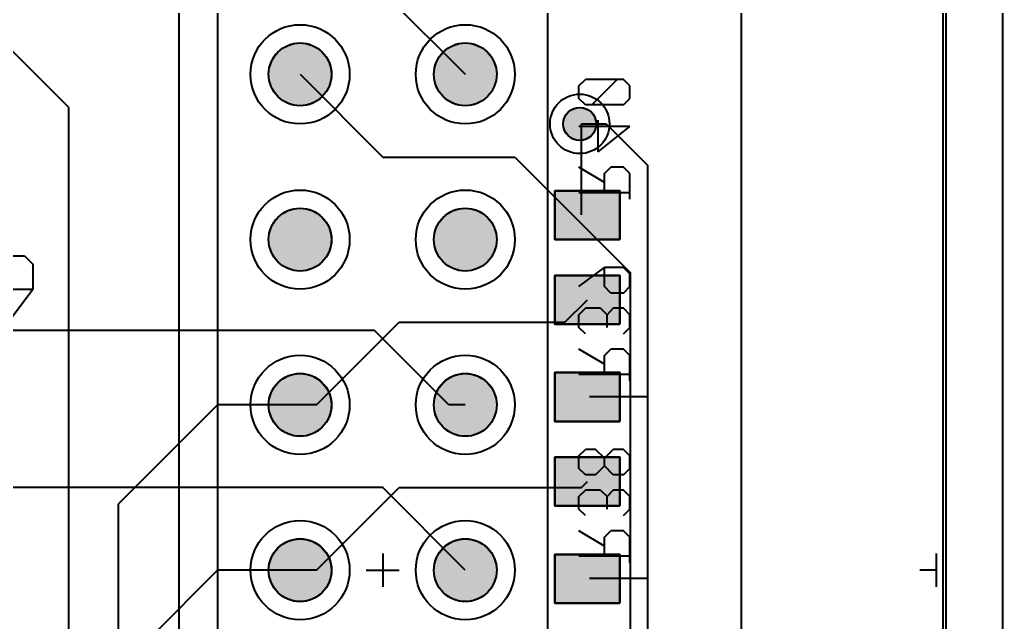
# Model space of a CAD drawing. Header units: millimetres. Extents: x 3 to 131, y 2 to 65.
# Drawn here: x 116.25 to 131.36, y 32.35 to 41.61 of the extents above; entities that cross this region are included whole.
import ezdxf

# ---------------------------------------------------------------- set-up
doc = ezdxf.new("R2010")
doc.units = ezdxf.units.MM
for name, color, linetype in [('bottom_copper', 7, 'Continuous'), ('bottom_silk', 7, 'Continuous'), ('drill_plated', 7, 'Continuous'), ('outline', 7, 'Continuous'), ('top_copper', 7, 'Continuous'), ('top_silk', 7, 'Continuous')]:
    doc.layers.add(name, color=color, linetype=linetype)

msp = doc.modelspace()

# ---------------------------------------------------------------- hatches: boundary and pattern name
at = {"layer": 'bottom_copper', "lineweight": 40}
for points in [[(121.035, 40.672), (121.008, 40.582), (120.963, 40.498), (120.903, 40.425), (120.83, 40.365), (120.746, 40.321), (120.656, 40.293), (120.562, 40.284), (120.468, 40.293), (120.377, 40.321), (120.294, 40.365), (120.221, 40.425), (120.161, 40.498), (120.116, 40.582), (120.088, 40.672), (120.079, 40.767), (120.088, 40.861), (120.116, 40.951), (120.161, 41.035), (120.221, 41.108), (120.294, 41.168), (120.377, 41.212), (120.468, 41.24), (120.562, 41.249), (120.656, 41.24), (120.746, 41.212), (120.83, 41.168), (120.903, 41.108), (120.963, 41.035), (121.008, 40.951), (121.035, 40.861), (121.044, 40.767), (121.035, 40.672)], [(123.575, 40.672), (123.548, 40.582), (123.503, 40.498), (123.443, 40.425), (123.37, 40.365), (123.286, 40.321), (123.196, 40.293), (123.102, 40.284), (123.008, 40.293), (122.917, 40.321), (122.834, 40.365), (122.761, 40.425), (122.701, 40.498), (122.656, 40.582), (122.628, 40.672), (122.619, 40.767), (122.628, 40.861), (122.656, 40.951), (122.701, 41.035), (122.761, 41.108), (122.834, 41.168), (122.917, 41.212), (123.008, 41.24), (123.102, 41.249), (123.196, 41.24), (123.286, 41.212), (123.37, 41.168), (123.443, 41.108), (123.503, 41.035), (123.548, 40.951), (123.575, 40.861), (123.584, 40.767), (123.575, 40.672)], [(125.11, 39.955), (125.095, 39.907), (125.072, 39.863), (125.04, 39.825), (125.002, 39.793), (124.958, 39.77), (124.91, 39.755), (124.861, 39.751), (124.811, 39.755), (124.763, 39.77), (124.719, 39.793), (124.681, 39.825), (124.649, 39.863), (124.626, 39.907), (124.611, 39.955), (124.606, 40.005), (124.611, 40.054), (124.626, 40.102), (124.649, 40.146), (124.681, 40.184), (124.719, 40.216), (124.763, 40.239), (124.811, 40.254), (124.861, 40.259), (124.91, 40.254), (124.958, 40.239), (125.002, 40.216), (125.04, 40.184), (125.072, 40.146), (125.095, 40.102), (125.11, 40.054), (125.115, 40.005), (125.11, 39.955)], [(125.478, 38.228), (124.478, 38.228), (124.478, 38.977), (125.478, 38.977), (125.478, 38.228)], [(121.035, 38.132), (121.008, 38.042), (120.963, 37.958), (120.903, 37.885), (120.83, 37.825), (120.746, 37.781), (120.656, 37.753), (120.562, 37.744), (120.468, 37.753), (120.377, 37.781), (120.294, 37.825), (120.221, 37.885), (120.161, 37.958), (120.116, 38.042), (120.088, 38.132), (120.079, 38.227), (120.088, 38.321), (120.116, 38.411), (120.161, 38.495), (120.221, 38.568), (120.294, 38.628), (120.377, 38.672), (120.468, 38.7), (120.562, 38.709), (120.656, 38.7), (120.746, 38.672), (120.83, 38.628), (120.903, 38.568), (120.963, 38.495), (121.008, 38.411), (121.035, 38.321), (121.044, 38.227), (121.035, 38.132)], [(123.575, 38.132), (123.548, 38.042), (123.503, 37.958), (123.443, 37.885), (123.37, 37.825), (123.286, 37.781), (123.196, 37.753), (123.102, 37.744), (123.008, 37.753), (122.917, 37.781), (122.834, 37.825), (122.761, 37.885), (122.701, 37.958), (122.656, 38.042), (122.628, 38.132), (122.619, 38.227), (122.628, 38.321), (122.656, 38.411), (122.701, 38.495), (122.761, 38.568), (122.834, 38.628), (122.917, 38.672), (123.008, 38.7), (123.102, 38.709), (123.196, 38.7), (123.286, 38.672), (123.37, 38.628), (123.443, 38.568), (123.503, 38.495), (123.548, 38.411), (123.575, 38.321), (123.584, 38.227), (123.575, 38.132)], [(125.478, 36.928), (124.478, 36.928), (124.478, 37.678), (125.478, 37.678), (125.478, 36.928)], [(121.035, 35.592), (121.008, 35.502), (120.963, 35.418), (120.903, 35.345), (120.83, 35.285), (120.746, 35.241), (120.656, 35.213), (120.562, 35.204), (120.468, 35.213), (120.377, 35.241), (120.294, 35.285), (120.221, 35.345), (120.161, 35.418), (120.116, 35.502), (120.088, 35.592), (120.079, 35.687), (120.088, 35.781), (120.116, 35.871), (120.161, 35.955), (120.221, 36.028), (120.294, 36.088), (120.377, 36.132), (120.468, 36.16), (120.562, 36.169), (120.656, 36.16), (120.746, 36.132), (120.83, 36.088), (120.903, 36.028), (120.963, 35.955), (121.008, 35.871), (121.035, 35.781), (121.044, 35.687), (121.035, 35.592)], [(123.575, 35.592), (123.548, 35.502), (123.503, 35.418), (123.443, 35.345), (123.37, 35.285), (123.286, 35.241), (123.196, 35.213), (123.102, 35.204), (123.008, 35.213), (122.917, 35.241), (122.834, 35.285), (122.761, 35.345), (122.701, 35.418), (122.656, 35.502), (122.628, 35.592), (122.619, 35.687), (122.628, 35.781), (122.656, 35.871), (122.701, 35.955), (122.761, 36.028), (122.834, 36.088), (122.917, 36.132), (123.008, 36.16), (123.102, 36.169), (123.196, 36.16), (123.286, 36.132), (123.37, 36.088), (123.443, 36.028), (123.503, 35.955), (123.548, 35.871), (123.575, 35.781), (123.584, 35.687), (123.575, 35.592)], [(125.478, 35.434), (124.478, 35.434), (124.478, 36.184), (125.478, 36.184), (125.478, 35.434)], [(125.478, 34.134), (124.478, 34.134), (124.478, 34.883), (125.478, 34.883), (125.478, 34.134)], [(121.035, 33.052), (121.008, 32.962), (120.963, 32.878), (120.903, 32.805), (120.83, 32.745), (120.746, 32.701), (120.656, 32.673), (120.562, 32.664), (120.468, 32.673), (120.377, 32.701), (120.294, 32.745), (120.221, 32.805), (120.161, 32.878), (120.116, 32.962), (120.088, 33.052), (120.079, 33.147), (120.088, 33.241), (120.116, 33.331), (120.161, 33.415), (120.221, 33.488), (120.294, 33.548), (120.377, 33.592), (120.468, 33.62), (120.562, 33.629), (120.656, 33.62), (120.746, 33.592), (120.83, 33.548), (120.903, 33.488), (120.963, 33.415), (121.008, 33.331), (121.035, 33.241), (121.044, 33.147), (121.035, 33.052)], [(123.575, 33.052), (123.548, 32.962), (123.503, 32.878), (123.443, 32.805), (123.37, 32.745), (123.286, 32.701), (123.196, 32.673), (123.102, 32.664), (123.008, 32.673), (122.917, 32.701), (122.834, 32.745), (122.761, 32.805), (122.701, 32.878), (122.656, 32.962), (122.628, 33.052), (122.619, 33.147), (122.628, 33.241), (122.656, 33.331), (122.701, 33.415), (122.761, 33.488), (122.834, 33.548), (122.917, 33.592), (123.008, 33.62), (123.102, 33.629), (123.196, 33.62), (123.286, 33.592), (123.37, 33.548), (123.443, 33.488), (123.503, 33.415), (123.548, 33.331), (123.575, 33.241), (123.584, 33.147), (123.575, 33.052)], [(125.478, 32.64), (124.478, 32.64), (124.478, 33.389), (125.478, 33.389), (125.478, 32.64)]]:
    msp.add_hatch(color=7, dxfattribs=at).paths.add_polyline_path(points, flags=0)
at = {"layer": 'drill_plated', "lineweight": 40}
for points in [[(121.035, 40.672), (121.008, 40.582), (120.963, 40.498), (120.903, 40.425), (120.83, 40.365), (120.746, 40.321), (120.656, 40.293), (120.562, 40.284), (120.468, 40.293), (120.377, 40.321), (120.294, 40.365), (120.221, 40.425), (120.161, 40.498), (120.116, 40.582), (120.088, 40.672), (120.079, 40.767), (120.088, 40.861), (120.116, 40.951), (120.161, 41.035), (120.221, 41.108), (120.294, 41.168), (120.377, 41.212), (120.468, 41.24), (120.562, 41.249), (120.656, 41.24), (120.746, 41.212), (120.83, 41.168), (120.903, 41.108), (120.963, 41.035), (121.008, 40.951), (121.035, 40.861), (121.044, 40.767), (121.035, 40.672)], [(123.575, 40.672), (123.548, 40.582), (123.503, 40.498), (123.443, 40.425), (123.37, 40.365), (123.286, 40.321), (123.196, 40.293), (123.102, 40.284), (123.008, 40.293), (122.917, 40.321), (122.834, 40.365), (122.761, 40.425), (122.701, 40.498), (122.656, 40.582), (122.628, 40.672), (122.619, 40.767), (122.628, 40.861), (122.656, 40.951), (122.701, 41.035), (122.761, 41.108), (122.834, 41.168), (122.917, 41.212), (123.008, 41.24), (123.102, 41.249), (123.196, 41.24), (123.286, 41.212), (123.37, 41.168), (123.443, 41.108), (123.503, 41.035), (123.548, 40.951), (123.575, 40.861), (123.584, 40.767), (123.575, 40.672)], [(125.11, 39.955), (125.095, 39.907), (125.072, 39.863), (125.04, 39.825), (125.002, 39.793), (124.958, 39.77), (124.91, 39.755), (124.861, 39.751), (124.811, 39.755), (124.763, 39.77), (124.719, 39.793), (124.681, 39.825), (124.649, 39.863), (124.626, 39.907), (124.611, 39.955), (124.606, 40.005), (124.611, 40.054), (124.626, 40.102), (124.649, 40.146), (124.681, 40.184), (124.719, 40.216), (124.763, 40.239), (124.811, 40.254), (124.861, 40.259), (124.91, 40.254), (124.958, 40.239), (125.002, 40.216), (125.04, 40.184), (125.072, 40.146), (125.095, 40.102), (125.11, 40.054), (125.115, 40.005), (125.11, 39.955)], [(121.035, 38.132), (121.008, 38.042), (120.963, 37.958), (120.903, 37.885), (120.83, 37.825), (120.746, 37.781), (120.656, 37.753), (120.562, 37.744), (120.468, 37.753), (120.377, 37.781), (120.294, 37.825), (120.221, 37.885), (120.161, 37.958), (120.116, 38.042), (120.088, 38.132), (120.079, 38.227), (120.088, 38.321), (120.116, 38.411), (120.161, 38.495), (120.221, 38.568), (120.294, 38.628), (120.377, 38.672), (120.468, 38.7), (120.562, 38.709), (120.656, 38.7), (120.746, 38.672), (120.83, 38.628), (120.903, 38.568), (120.963, 38.495), (121.008, 38.411), (121.035, 38.321), (121.044, 38.227), (121.035, 38.132)], [(123.575, 38.132), (123.548, 38.042), (123.503, 37.958), (123.443, 37.885), (123.37, 37.825), (123.286, 37.781), (123.196, 37.753), (123.102, 37.744), (123.008, 37.753), (122.917, 37.781), (122.834, 37.825), (122.761, 37.885), (122.701, 37.958), (122.656, 38.042), (122.628, 38.132), (122.619, 38.227), (122.628, 38.321), (122.656, 38.411), (122.701, 38.495), (122.761, 38.568), (122.834, 38.628), (122.917, 38.672), (123.008, 38.7), (123.102, 38.709), (123.196, 38.7), (123.286, 38.672), (123.37, 38.628), (123.443, 38.568), (123.503, 38.495), (123.548, 38.411), (123.575, 38.321), (123.584, 38.227), (123.575, 38.132)], [(121.035, 35.592), (121.008, 35.502), (120.963, 35.418), (120.903, 35.345), (120.83, 35.285), (120.746, 35.241), (120.656, 35.213), (120.562, 35.204), (120.468, 35.213), (120.377, 35.241), (120.294, 35.285), (120.221, 35.345), (120.161, 35.418), (120.116, 35.502), (120.088, 35.592), (120.079, 35.687), (120.088, 35.781), (120.116, 35.871), (120.161, 35.955), (120.221, 36.028), (120.294, 36.088), (120.377, 36.132), (120.468, 36.16), (120.562, 36.169), (120.656, 36.16), (120.746, 36.132), (120.83, 36.088), (120.903, 36.028), (120.963, 35.955), (121.008, 35.871), (121.035, 35.781), (121.044, 35.687), (121.035, 35.592)], [(123.575, 35.592), (123.548, 35.502), (123.503, 35.418), (123.443, 35.345), (123.37, 35.285), (123.286, 35.241), (123.196, 35.213), (123.102, 35.204), (123.008, 35.213), (122.917, 35.241), (122.834, 35.285), (122.761, 35.345), (122.701, 35.418), (122.656, 35.502), (122.628, 35.592), (122.619, 35.687), (122.628, 35.781), (122.656, 35.871), (122.701, 35.955), (122.761, 36.028), (122.834, 36.088), (122.917, 36.132), (123.008, 36.16), (123.102, 36.169), (123.196, 36.16), (123.286, 36.132), (123.37, 36.088), (123.443, 36.028), (123.503, 35.955), (123.548, 35.871), (123.575, 35.781), (123.584, 35.687), (123.575, 35.592)], [(121.035, 33.052), (121.008, 32.962), (120.963, 32.878), (120.903, 32.805), (120.83, 32.745), (120.746, 32.701), (120.656, 32.673), (120.562, 32.664), (120.468, 32.673), (120.377, 32.701), (120.294, 32.745), (120.221, 32.805), (120.161, 32.878), (120.116, 32.962), (120.088, 33.052), (120.079, 33.147), (120.088, 33.241), (120.116, 33.331), (120.161, 33.415), (120.221, 33.488), (120.294, 33.548), (120.377, 33.592), (120.468, 33.62), (120.562, 33.629), (120.656, 33.62), (120.746, 33.592), (120.83, 33.548), (120.903, 33.488), (120.963, 33.415), (121.008, 33.331), (121.035, 33.241), (121.044, 33.147), (121.035, 33.052)], [(123.575, 33.052), (123.548, 32.962), (123.503, 32.878), (123.443, 32.805), (123.37, 32.745), (123.286, 32.701), (123.196, 32.673), (123.102, 32.664), (123.008, 32.673), (122.917, 32.701), (122.834, 32.745), (122.761, 32.805), (122.701, 32.878), (122.656, 32.962), (122.628, 33.052), (122.619, 33.147), (122.628, 33.241), (122.656, 33.331), (122.701, 33.415), (122.761, 33.488), (122.834, 33.548), (122.917, 33.592), (123.008, 33.62), (123.102, 33.629), (123.196, 33.62), (123.286, 33.592), (123.37, 33.548), (123.443, 33.488), (123.503, 33.415), (123.548, 33.331), (123.575, 33.241), (123.584, 33.147), (123.575, 33.052)]]:
    msp.add_hatch(color=7, dxfattribs=at).paths.add_polyline_path(points, flags=0)
at = {"layer": 'top_copper', "lineweight": 40}
for points in [[(121.035, 40.672), (121.008, 40.582), (120.963, 40.498), (120.903, 40.425), (120.83, 40.365), (120.746, 40.321), (120.656, 40.293), (120.562, 40.284), (120.468, 40.293), (120.377, 40.321), (120.294, 40.365), (120.221, 40.425), (120.161, 40.498), (120.116, 40.582), (120.088, 40.672), (120.079, 40.767), (120.088, 40.861), (120.116, 40.951), (120.161, 41.035), (120.221, 41.108), (120.294, 41.168), (120.377, 41.212), (120.468, 41.24), (120.562, 41.249), (120.656, 41.24), (120.746, 41.212), (120.83, 41.168), (120.903, 41.108), (120.963, 41.035), (121.008, 40.951), (121.035, 40.861), (121.044, 40.767), (121.035, 40.672)], [(123.575, 40.672), (123.548, 40.582), (123.503, 40.498), (123.443, 40.425), (123.37, 40.365), (123.286, 40.321), (123.196, 40.293), (123.102, 40.284), (123.008, 40.293), (122.917, 40.321), (122.834, 40.365), (122.761, 40.425), (122.701, 40.498), (122.656, 40.582), (122.628, 40.672), (122.619, 40.767), (122.628, 40.861), (122.656, 40.951), (122.701, 41.035), (122.761, 41.108), (122.834, 41.168), (122.917, 41.212), (123.008, 41.24), (123.102, 41.249), (123.196, 41.24), (123.286, 41.212), (123.37, 41.168), (123.443, 41.108), (123.503, 41.035), (123.548, 40.951), (123.575, 40.861), (123.584, 40.767), (123.575, 40.672)], [(125.11, 39.955), (125.095, 39.907), (125.072, 39.863), (125.04, 39.825), (125.002, 39.793), (124.958, 39.77), (124.91, 39.755), (124.861, 39.751), (124.811, 39.755), (124.763, 39.77), (124.719, 39.793), (124.681, 39.825), (124.649, 39.863), (124.626, 39.907), (124.611, 39.955), (124.606, 40.005), (124.611, 40.054), (124.626, 40.102), (124.649, 40.146), (124.681, 40.184), (124.719, 40.216), (124.763, 40.239), (124.811, 40.254), (124.861, 40.259), (124.91, 40.254), (124.958, 40.239), (125.002, 40.216), (125.04, 40.184), (125.072, 40.146), (125.095, 40.102), (125.11, 40.054), (125.115, 40.005), (125.11, 39.955)], [(121.035, 38.132), (121.008, 38.042), (120.963, 37.958), (120.903, 37.885), (120.83, 37.825), (120.746, 37.781), (120.656, 37.753), (120.562, 37.744), (120.468, 37.753), (120.377, 37.781), (120.294, 37.825), (120.221, 37.885), (120.161, 37.958), (120.116, 38.042), (120.088, 38.132), (120.079, 38.227), (120.088, 38.321), (120.116, 38.411), (120.161, 38.495), (120.221, 38.568), (120.294, 38.628), (120.377, 38.672), (120.468, 38.7), (120.562, 38.709), (120.656, 38.7), (120.746, 38.672), (120.83, 38.628), (120.903, 38.568), (120.963, 38.495), (121.008, 38.411), (121.035, 38.321), (121.044, 38.227), (121.035, 38.132)], [(123.575, 38.132), (123.548, 38.042), (123.503, 37.958), (123.443, 37.885), (123.37, 37.825), (123.286, 37.781), (123.196, 37.753), (123.102, 37.744), (123.008, 37.753), (122.917, 37.781), (122.834, 37.825), (122.761, 37.885), (122.701, 37.958), (122.656, 38.042), (122.628, 38.132), (122.619, 38.227), (122.628, 38.321), (122.656, 38.411), (122.701, 38.495), (122.761, 38.568), (122.834, 38.628), (122.917, 38.672), (123.008, 38.7), (123.102, 38.709), (123.196, 38.7), (123.286, 38.672), (123.37, 38.628), (123.443, 38.568), (123.503, 38.495), (123.548, 38.411), (123.575, 38.321), (123.584, 38.227), (123.575, 38.132)], [(121.035, 35.592), (121.008, 35.502), (120.963, 35.418), (120.903, 35.345), (120.83, 35.285), (120.746, 35.241), (120.656, 35.213), (120.562, 35.204), (120.468, 35.213), (120.377, 35.241), (120.294, 35.285), (120.221, 35.345), (120.161, 35.418), (120.116, 35.502), (120.088, 35.592), (120.079, 35.687), (120.088, 35.781), (120.116, 35.871), (120.161, 35.955), (120.221, 36.028), (120.294, 36.088), (120.377, 36.132), (120.468, 36.16), (120.562, 36.169), (120.656, 36.16), (120.746, 36.132), (120.83, 36.088), (120.903, 36.028), (120.963, 35.955), (121.008, 35.871), (121.035, 35.781), (121.044, 35.687), (121.035, 35.592)], [(123.575, 35.592), (123.548, 35.502), (123.503, 35.418), (123.443, 35.345), (123.37, 35.285), (123.286, 35.241), (123.196, 35.213), (123.102, 35.204), (123.008, 35.213), (122.917, 35.241), (122.834, 35.285), (122.761, 35.345), (122.701, 35.418), (122.656, 35.502), (122.628, 35.592), (122.619, 35.687), (122.628, 35.781), (122.656, 35.871), (122.701, 35.955), (122.761, 36.028), (122.834, 36.088), (122.917, 36.132), (123.008, 36.16), (123.102, 36.169), (123.196, 36.16), (123.286, 36.132), (123.37, 36.088), (123.443, 36.028), (123.503, 35.955), (123.548, 35.871), (123.575, 35.781), (123.584, 35.687), (123.575, 35.592)], [(121.035, 33.052), (121.008, 32.962), (120.963, 32.878), (120.903, 32.805), (120.83, 32.745), (120.746, 32.701), (120.656, 32.673), (120.562, 32.664), (120.468, 32.673), (120.377, 32.701), (120.294, 32.745), (120.221, 32.805), (120.161, 32.878), (120.116, 32.962), (120.088, 33.052), (120.079, 33.147), (120.088, 33.241), (120.116, 33.331), (120.161, 33.415), (120.221, 33.488), (120.294, 33.548), (120.377, 33.592), (120.468, 33.62), (120.562, 33.629), (120.656, 33.62), (120.746, 33.592), (120.83, 33.548), (120.903, 33.488), (120.963, 33.415), (121.008, 33.331), (121.035, 33.241), (121.044, 33.147), (121.035, 33.052)], [(123.575, 33.052), (123.548, 32.962), (123.503, 32.878), (123.443, 32.805), (123.37, 32.745), (123.286, 32.701), (123.196, 32.673), (123.102, 32.664), (123.008, 32.673), (122.917, 32.701), (122.834, 32.745), (122.761, 32.805), (122.701, 32.878), (122.656, 32.962), (122.628, 33.052), (122.619, 33.147), (122.628, 33.241), (122.656, 33.331), (122.701, 33.415), (122.761, 33.488), (122.834, 33.548), (122.917, 33.592), (123.008, 33.62), (123.102, 33.629), (123.196, 33.62), (123.286, 33.592), (123.37, 33.548), (123.443, 33.488), (123.503, 33.415), (123.548, 33.331), (123.575, 33.241), (123.584, 33.147), (123.575, 33.052)]]:
    msp.add_hatch(color=7, dxfattribs=at).paths.add_polyline_path(points, flags=0)

# ---------------------------------------------------------------- linework, layer by layer
at = {"layer": 'bottom_copper', "color": 7, "lineweight": 40}
for p, q in [((121.832, 42.036), (123.102, 40.767)), ((117.006, 40.259), (115.99, 41.275)), ((117.006, 31.877), (117.006, 40.259)), ((124.886, 40.005), (125.267, 40.005)), ((124.886, 38.608), (124.886, 40.005)), ((125.267, 40.005), (125.902, 39.37)), ((125.902, 39.37), (125.902, 31.114)), ((124.478, 38.977), (124.478, 38.228)), ((125.478, 38.977), (124.478, 38.977)), ((125.478, 38.228), (125.478, 38.977)), ((124.478, 38.228), (125.478, 38.228)), ((124.478, 37.678), (124.478, 36.928)), ((125.478, 37.678), (124.478, 37.678)), ((125.478, 36.928), (125.478, 37.678)), ((124.632, 36.957), (124.978, 37.303)), ((120.816, 35.687), (122.086, 36.957)), ((122.086, 36.957), (124.632, 36.957)), ((124.478, 36.928), (125.478, 36.928)), ((124.478, 36.184), (124.478, 35.434)), ((125.478, 36.184), (124.478, 36.184)), ((125.478, 35.434), (125.478, 36.184)), ((125.902, 35.813), (125.013, 35.813)), ((119.292, 35.687), (117.768, 34.163)), ((120.816, 35.687), (119.292, 35.687)), ((124.478, 35.434), (125.478, 35.434)), ((124.478, 34.883), (124.478, 34.134)), ((125.478, 34.883), (124.478, 34.883)), ((125.478, 34.134), (125.478, 34.883)), ((124.886, 34.416), (124.978, 34.509)), ((120.816, 33.147), (122.086, 34.416)), ((122.086, 34.416), (124.886, 34.416)), ((117.768, 34.163), (117.768, 28.828)), ((124.478, 34.134), (125.478, 34.134)), ((124.478, 33.389), (124.478, 32.64)), ((125.478, 33.389), (124.478, 33.389)), ((125.478, 32.64), (125.478, 33.389)), ((119.292, 33.147), (118.276, 32.13)), ((120.816, 33.147), (119.292, 33.147)), ((125.902, 33.02), (125.013, 33.02)), ((124.478, 32.64), (125.478, 32.64))]:
    msp.add_line(p, q, dxfattribs=at)
for points in [[(121.035, 40.672), (121.008, 40.582), (120.963, 40.498), (120.903, 40.425), (120.83, 40.365), (120.746, 40.321), (120.656, 40.293), (120.562, 40.284), (120.468, 40.293), (120.377, 40.321), (120.294, 40.365), (120.221, 40.425), (120.161, 40.498), (120.116, 40.582), (120.088, 40.672), (120.079, 40.767), (120.088, 40.861), (120.116, 40.951), (120.161, 41.035), (120.221, 41.108), (120.294, 41.168), (120.377, 41.212), (120.468, 41.24), (120.562, 41.249), (120.656, 41.24), (120.746, 41.212), (120.83, 41.168), (120.903, 41.108), (120.963, 41.035), (121.008, 40.951), (121.035, 40.861), (121.044, 40.767), (121.035, 40.672)], [(123.575, 40.672), (123.548, 40.582), (123.503, 40.498), (123.443, 40.425), (123.37, 40.365), (123.286, 40.321), (123.196, 40.293), (123.102, 40.284), (123.008, 40.293), (122.917, 40.321), (122.834, 40.365), (122.761, 40.425), (122.701, 40.498), (122.656, 40.582), (122.628, 40.672), (122.619, 40.767), (122.628, 40.861), (122.656, 40.951), (122.701, 41.035), (122.761, 41.108), (122.834, 41.168), (122.917, 41.212), (123.008, 41.24), (123.102, 41.249), (123.196, 41.24), (123.286, 41.212), (123.37, 41.168), (123.443, 41.108), (123.503, 41.035), (123.548, 40.951), (123.575, 40.861), (123.584, 40.767), (123.575, 40.672)], [(125.11, 39.955), (125.095, 39.907), (125.072, 39.863), (125.04, 39.825), (125.002, 39.793), (124.958, 39.77), (124.91, 39.755), (124.861, 39.751), (124.811, 39.755), (124.763, 39.77), (124.719, 39.793), (124.681, 39.825), (124.649, 39.863), (124.626, 39.907), (124.611, 39.955), (124.606, 40.005), (124.611, 40.054), (124.626, 40.102), (124.649, 40.146), (124.681, 40.184), (124.719, 40.216), (124.763, 40.239), (124.811, 40.254), (124.861, 40.259), (124.91, 40.254), (124.958, 40.239), (125.002, 40.216), (125.04, 40.184), (125.072, 40.146), (125.095, 40.102), (125.11, 40.054), (125.115, 40.005), (125.11, 39.955)], [(125.478, 38.228), (124.478, 38.228), (124.478, 38.977), (125.478, 38.977), (125.478, 38.228)], [(121.035, 38.132), (121.008, 38.042), (120.963, 37.958), (120.903, 37.885), (120.83, 37.825), (120.746, 37.781), (120.656, 37.753), (120.562, 37.744), (120.468, 37.753), (120.377, 37.781), (120.294, 37.825), (120.221, 37.885), (120.161, 37.958), (120.116, 38.042), (120.088, 38.132), (120.079, 38.227), (120.088, 38.321), (120.116, 38.411), (120.161, 38.495), (120.221, 38.568), (120.294, 38.628), (120.377, 38.672), (120.468, 38.7), (120.562, 38.709), (120.656, 38.7), (120.746, 38.672), (120.83, 38.628), (120.903, 38.568), (120.963, 38.495), (121.008, 38.411), (121.035, 38.321), (121.044, 38.227), (121.035, 38.132)], [(123.575, 38.132), (123.548, 38.042), (123.503, 37.958), (123.443, 37.885), (123.37, 37.825), (123.286, 37.781), (123.196, 37.753), (123.102, 37.744), (123.008, 37.753), (122.917, 37.781), (122.834, 37.825), (122.761, 37.885), (122.701, 37.958), (122.656, 38.042), (122.628, 38.132), (122.619, 38.227), (122.628, 38.321), (122.656, 38.411), (122.701, 38.495), (122.761, 38.568), (122.834, 38.628), (122.917, 38.672), (123.008, 38.7), (123.102, 38.709), (123.196, 38.7), (123.286, 38.672), (123.37, 38.628), (123.443, 38.568), (123.503, 38.495), (123.548, 38.411), (123.575, 38.321), (123.584, 38.227), (123.575, 38.132)], [(125.478, 36.928), (124.478, 36.928), (124.478, 37.678), (125.478, 37.678), (125.478, 36.928)], [(121.035, 35.592), (121.008, 35.502), (120.963, 35.418), (120.903, 35.345), (120.83, 35.285), (120.746, 35.241), (120.656, 35.213), (120.562, 35.204), (120.468, 35.213), (120.377, 35.241), (120.294, 35.285), (120.221, 35.345), (120.161, 35.418), (120.116, 35.502), (120.088, 35.592), (120.079, 35.687), (120.088, 35.781), (120.116, 35.871), (120.161, 35.955), (120.221, 36.028), (120.294, 36.088), (120.377, 36.132), (120.468, 36.16), (120.562, 36.169), (120.656, 36.16), (120.746, 36.132), (120.83, 36.088), (120.903, 36.028), (120.963, 35.955), (121.008, 35.871), (121.035, 35.781), (121.044, 35.687), (121.035, 35.592)], [(123.575, 35.592), (123.548, 35.502), (123.503, 35.418), (123.443, 35.345), (123.37, 35.285), (123.286, 35.241), (123.196, 35.213), (123.102, 35.204), (123.008, 35.213), (122.917, 35.241), (122.834, 35.285), (122.761, 35.345), (122.701, 35.418), (122.656, 35.502), (122.628, 35.592), (122.619, 35.687), (122.628, 35.781), (122.656, 35.871), (122.701, 35.955), (122.761, 36.028), (122.834, 36.088), (122.917, 36.132), (123.008, 36.16), (123.102, 36.169), (123.196, 36.16), (123.286, 36.132), (123.37, 36.088), (123.443, 36.028), (123.503, 35.955), (123.548, 35.871), (123.575, 35.781), (123.584, 35.687), (123.575, 35.592)], [(125.478, 35.434), (124.478, 35.434), (124.478, 36.184), (125.478, 36.184), (125.478, 35.434)], [(125.478, 34.134), (124.478, 34.134), (124.478, 34.883), (125.478, 34.883), (125.478, 34.134)], [(121.035, 33.052), (121.008, 32.962), (120.963, 32.878), (120.903, 32.805), (120.83, 32.745), (120.746, 32.701), (120.656, 32.673), (120.562, 32.664), (120.468, 32.673), (120.377, 32.701), (120.294, 32.745), (120.221, 32.805), (120.161, 32.878), (120.116, 32.962), (120.088, 33.052), (120.079, 33.147), (120.088, 33.241), (120.116, 33.331), (120.161, 33.415), (120.221, 33.488), (120.294, 33.548), (120.377, 33.592), (120.468, 33.62), (120.562, 33.629), (120.656, 33.62), (120.746, 33.592), (120.83, 33.548), (120.903, 33.488), (120.963, 33.415), (121.008, 33.331), (121.035, 33.241), (121.044, 33.147), (121.035, 33.052)], [(123.575, 33.052), (123.548, 32.962), (123.503, 32.878), (123.443, 32.805), (123.37, 32.745), (123.286, 32.701), (123.196, 32.673), (123.102, 32.664), (123.008, 32.673), (122.917, 32.701), (122.834, 32.745), (122.761, 32.805), (122.701, 32.878), (122.656, 32.962), (122.628, 33.052), (122.619, 33.147), (122.628, 33.241), (122.656, 33.331), (122.701, 33.415), (122.761, 33.488), (122.834, 33.548), (122.917, 33.592), (123.008, 33.62), (123.102, 33.629), (123.196, 33.62), (123.286, 33.592), (123.37, 33.548), (123.443, 33.488), (123.503, 33.415), (123.548, 33.331), (123.575, 33.241), (123.584, 33.147), (123.575, 33.052)], [(125.478, 32.64), (124.478, 32.64), (124.478, 33.389), (125.478, 33.389), (125.478, 32.64)]]:
    msp.add_lwpolyline(points, close=True, dxfattribs=at)
for centre, major_axis in [((120.562, 40.767), (0.762, 0)), ((123.102, 40.767), (0.762, 0)), ((120.562, 40.767), (0.483, 0)), ((123.102, 40.767), (0.483, 0)), ((124.861, 40.005), (0.457, 0)), ((124.861, 40.005), (0.254, 0)), ((120.562, 38.227), (0.762, 0)), ((123.102, 38.227), (0.762, 0)), ((120.562, 38.227), (0.483, 0)), ((123.102, 38.227), (0.483, 0)), ((120.562, 35.687), (0.762, 0)), ((123.102, 35.687), (0.762, 0)), ((120.562, 35.687), (0.483, 0)), ((123.102, 35.687), (0.483, 0)), ((120.562, 33.147), (0.762, 0)), ((123.102, 33.147), (0.762, 0)), ((120.562, 33.147), (0.483, 0)), ((123.102, 33.147), (0.483, 0))]:
    msp.add_ellipse(centre, major_axis=major_axis, ratio=1, dxfattribs=at)
at = {"layer": 'bottom_silk', "color": 7, "lineweight": 40}
for p, q in [((130.446, 2.293), (130.446, 65.293)), ((130.494, 2.876), (130.494, 55.876)), ((124.849, 40.591), (124.947, 40.689)), ((125.534, 40.689), (124.947, 40.689)), ((125.045, 40.298), (125.436, 40.689)), ((125.632, 40.591), (125.534, 40.689)), ((124.849, 40.395), (124.849, 40.591)), ((125.632, 40.395), (125.632, 40.591)), ((124.947, 40.298), (124.849, 40.395)), ((125.534, 40.298), (125.632, 40.395)), ((125.534, 40.298), (124.947, 40.298)), ((125.143, 39.574), (125.143, 40.063)), ((125.632, 39.965), (124.849, 39.965)), ((125.143, 39.574), (125.632, 39.965)), ((125.241, 39.105), (124.849, 39.339)), ((125.241, 39.242), (125.338, 39.339)), ((125.534, 39.339), (125.338, 39.339)), ((125.632, 39.242), (125.534, 39.339)), ((125.241, 38.948), (125.241, 39.242)), ((125.632, 38.85), (125.632, 39.242)), ((125.632, 38.948), (124.849, 38.948)), ((124.849, 37.504), (125.241, 37.797)), ((125.534, 37.797), (125.241, 37.797)), ((125.241, 37.504), (125.241, 37.797)), ((125.632, 37.699), (125.534, 37.797)), ((125.632, 37.504), (125.632, 37.699)), ((125.338, 37.406), (125.241, 37.504)), ((125.534, 37.406), (125.632, 37.504)), ((125.534, 37.406), (125.338, 37.406)), ((124.849, 37.073), (124.947, 37.171)), ((125.182, 37.171), (124.947, 37.171)), ((125.182, 37.171), (125.28, 37.073)), ((125.377, 37.171), (125.28, 37.073)), ((125.534, 37.171), (125.377, 37.171)), ((125.632, 37.073), (125.534, 37.171)), ((124.849, 36.878), (124.849, 37.073)), ((125.28, 36.878), (125.28, 37.073)), ((125.632, 36.878), (125.632, 37.073)), ((124.947, 36.78), (124.849, 36.878)), ((125.534, 36.78), (125.632, 36.878)), ((125.241, 36.311), (124.849, 36.545)), ((125.241, 36.447), (125.338, 36.545)), ((125.241, 36.154), (125.241, 36.447)), ((125.534, 36.545), (125.338, 36.545)), ((125.632, 36.447), (125.534, 36.545)), ((125.632, 36.056), (125.632, 36.447)), ((125.632, 36.154), (124.849, 36.154)), ((124.849, 34.905), (124.947, 35.003)), ((124.849, 34.71), (124.849, 34.905)), ((125.104, 35.003), (124.947, 35.003)), ((125.241, 34.866), (125.104, 35.003)), ((125.241, 34.866), (125.377, 35.003)), ((125.534, 35.003), (125.377, 35.003)), ((125.632, 34.905), (125.534, 35.003)), ((125.632, 34.71), (125.632, 34.905)), ((125.104, 34.612), (125.241, 34.749)), ((125.241, 34.749), (125.241, 34.866)), ((125.377, 34.612), (125.241, 34.749)), ((124.947, 34.612), (124.849, 34.71)), ((125.104, 34.612), (124.947, 34.612)), ((125.534, 34.612), (125.377, 34.612)), ((125.534, 34.612), (125.632, 34.71)), ((124.849, 34.279), (124.947, 34.377)), ((125.182, 34.377), (124.947, 34.377)), ((125.182, 34.377), (125.28, 34.279)), ((125.377, 34.377), (125.28, 34.279)), ((125.534, 34.377), (125.377, 34.377)), ((125.632, 34.279), (125.534, 34.377)), ((124.849, 34.084), (124.849, 34.279)), ((125.28, 34.084), (125.28, 34.279)), ((125.632, 34.084), (125.632, 34.279)), ((124.947, 33.986), (124.849, 34.084)), ((125.534, 33.986), (125.632, 34.084)), ((125.241, 33.517), (124.849, 33.751)), ((125.241, 33.654), (125.338, 33.751)), ((125.534, 33.751), (125.338, 33.751)), ((125.632, 33.654), (125.534, 33.751)), ((125.241, 33.36), (125.241, 33.654)), ((125.632, 33.262), (125.632, 33.654)), ((125.632, 33.36), (124.849, 33.36))]:
    msp.add_line(p, q, dxfattribs=at)
at = {"layer": 'drill_plated', "color": 7, "lineweight": 40}
for points in [[(121.035, 40.672), (121.008, 40.582), (120.963, 40.498), (120.903, 40.425), (120.83, 40.365), (120.746, 40.321), (120.656, 40.293), (120.562, 40.284), (120.468, 40.293), (120.377, 40.321), (120.294, 40.365), (120.221, 40.425), (120.161, 40.498), (120.116, 40.582), (120.088, 40.672), (120.079, 40.767), (120.088, 40.861), (120.116, 40.951), (120.161, 41.035), (120.221, 41.108), (120.294, 41.168), (120.377, 41.212), (120.468, 41.24), (120.562, 41.249), (120.656, 41.24), (120.746, 41.212), (120.83, 41.168), (120.903, 41.108), (120.963, 41.035), (121.008, 40.951), (121.035, 40.861), (121.044, 40.767), (121.035, 40.672)], [(123.575, 40.672), (123.548, 40.582), (123.503, 40.498), (123.443, 40.425), (123.37, 40.365), (123.286, 40.321), (123.196, 40.293), (123.102, 40.284), (123.008, 40.293), (122.917, 40.321), (122.834, 40.365), (122.761, 40.425), (122.701, 40.498), (122.656, 40.582), (122.628, 40.672), (122.619, 40.767), (122.628, 40.861), (122.656, 40.951), (122.701, 41.035), (122.761, 41.108), (122.834, 41.168), (122.917, 41.212), (123.008, 41.24), (123.102, 41.249), (123.196, 41.24), (123.286, 41.212), (123.37, 41.168), (123.443, 41.108), (123.503, 41.035), (123.548, 40.951), (123.575, 40.861), (123.584, 40.767), (123.575, 40.672)], [(125.11, 39.955), (125.095, 39.907), (125.072, 39.863), (125.04, 39.825), (125.002, 39.793), (124.958, 39.77), (124.91, 39.755), (124.861, 39.751), (124.811, 39.755), (124.763, 39.77), (124.719, 39.793), (124.681, 39.825), (124.649, 39.863), (124.626, 39.907), (124.611, 39.955), (124.606, 40.005), (124.611, 40.054), (124.626, 40.102), (124.649, 40.146), (124.681, 40.184), (124.719, 40.216), (124.763, 40.239), (124.811, 40.254), (124.861, 40.259), (124.91, 40.254), (124.958, 40.239), (125.002, 40.216), (125.04, 40.184), (125.072, 40.146), (125.095, 40.102), (125.11, 40.054), (125.115, 40.005), (125.11, 39.955)], [(121.035, 38.132), (121.008, 38.042), (120.963, 37.958), (120.903, 37.885), (120.83, 37.825), (120.746, 37.781), (120.656, 37.753), (120.562, 37.744), (120.468, 37.753), (120.377, 37.781), (120.294, 37.825), (120.221, 37.885), (120.161, 37.958), (120.116, 38.042), (120.088, 38.132), (120.079, 38.227), (120.088, 38.321), (120.116, 38.411), (120.161, 38.495), (120.221, 38.568), (120.294, 38.628), (120.377, 38.672), (120.468, 38.7), (120.562, 38.709), (120.656, 38.7), (120.746, 38.672), (120.83, 38.628), (120.903, 38.568), (120.963, 38.495), (121.008, 38.411), (121.035, 38.321), (121.044, 38.227), (121.035, 38.132)], [(123.575, 38.132), (123.548, 38.042), (123.503, 37.958), (123.443, 37.885), (123.37, 37.825), (123.286, 37.781), (123.196, 37.753), (123.102, 37.744), (123.008, 37.753), (122.917, 37.781), (122.834, 37.825), (122.761, 37.885), (122.701, 37.958), (122.656, 38.042), (122.628, 38.132), (122.619, 38.227), (122.628, 38.321), (122.656, 38.411), (122.701, 38.495), (122.761, 38.568), (122.834, 38.628), (122.917, 38.672), (123.008, 38.7), (123.102, 38.709), (123.196, 38.7), (123.286, 38.672), (123.37, 38.628), (123.443, 38.568), (123.503, 38.495), (123.548, 38.411), (123.575, 38.321), (123.584, 38.227), (123.575, 38.132)], [(121.035, 35.592), (121.008, 35.502), (120.963, 35.418), (120.903, 35.345), (120.83, 35.285), (120.746, 35.241), (120.656, 35.213), (120.562, 35.204), (120.468, 35.213), (120.377, 35.241), (120.294, 35.285), (120.221, 35.345), (120.161, 35.418), (120.116, 35.502), (120.088, 35.592), (120.079, 35.687), (120.088, 35.781), (120.116, 35.871), (120.161, 35.955), (120.221, 36.028), (120.294, 36.088), (120.377, 36.132), (120.468, 36.16), (120.562, 36.169), (120.656, 36.16), (120.746, 36.132), (120.83, 36.088), (120.903, 36.028), (120.963, 35.955), (121.008, 35.871), (121.035, 35.781), (121.044, 35.687), (121.035, 35.592)], [(123.575, 35.592), (123.548, 35.502), (123.503, 35.418), (123.443, 35.345), (123.37, 35.285), (123.286, 35.241), (123.196, 35.213), (123.102, 35.204), (123.008, 35.213), (122.917, 35.241), (122.834, 35.285), (122.761, 35.345), (122.701, 35.418), (122.656, 35.502), (122.628, 35.592), (122.619, 35.687), (122.628, 35.781), (122.656, 35.871), (122.701, 35.955), (122.761, 36.028), (122.834, 36.088), (122.917, 36.132), (123.008, 36.16), (123.102, 36.169), (123.196, 36.16), (123.286, 36.132), (123.37, 36.088), (123.443, 36.028), (123.503, 35.955), (123.548, 35.871), (123.575, 35.781), (123.584, 35.687), (123.575, 35.592)], [(121.035, 33.052), (121.008, 32.962), (120.963, 32.878), (120.903, 32.805), (120.83, 32.745), (120.746, 32.701), (120.656, 32.673), (120.562, 32.664), (120.468, 32.673), (120.377, 32.701), (120.294, 32.745), (120.221, 32.805), (120.161, 32.878), (120.116, 32.962), (120.088, 33.052), (120.079, 33.147), (120.088, 33.241), (120.116, 33.331), (120.161, 33.415), (120.221, 33.488), (120.294, 33.548), (120.377, 33.592), (120.468, 33.62), (120.562, 33.629), (120.656, 33.62), (120.746, 33.592), (120.83, 33.548), (120.903, 33.488), (120.963, 33.415), (121.008, 33.331), (121.035, 33.241), (121.044, 33.147), (121.035, 33.052)], [(123.575, 33.052), (123.548, 32.962), (123.503, 32.878), (123.443, 32.805), (123.37, 32.745), (123.286, 32.701), (123.196, 32.673), (123.102, 32.664), (123.008, 32.673), (122.917, 32.701), (122.834, 32.745), (122.761, 32.805), (122.701, 32.878), (122.656, 32.962), (122.628, 33.052), (122.619, 33.147), (122.628, 33.241), (122.656, 33.331), (122.701, 33.415), (122.761, 33.488), (122.834, 33.548), (122.917, 33.592), (123.008, 33.62), (123.102, 33.629), (123.196, 33.62), (123.286, 33.592), (123.37, 33.548), (123.443, 33.488), (123.503, 33.415), (123.548, 33.331), (123.575, 33.241), (123.584, 33.147), (123.575, 33.052)]]:
    msp.add_lwpolyline(points, close=True, dxfattribs=at)
for centre, major_axis in [((120.562, 40.767), (0.483, 0)), ((123.102, 40.767), (0.483, 0)), ((124.861, 40.005), (0.254, 0)), ((120.562, 38.227), (0.483, 0)), ((123.102, 38.227), (0.483, 0)), ((120.562, 35.687), (0.483, 0)), ((123.102, 35.687), (0.483, 0)), ((120.562, 33.147), (0.483, 0)), ((123.102, 33.147), (0.483, 0))]:
    msp.add_ellipse(centre, major_axis=major_axis, ratio=1, dxfattribs=at)
at = {"layer": 'outline', "color": 7, "lineweight": 40}
msp.add_line((130.446, 2.293), (130.446, 65.293), dxfattribs=at)
at = {"layer": 'top_copper', "color": 7, "lineweight": 40}
for p, q in [((120.562, 40.767), (121.832, 39.496)), ((121.832, 39.496), (123.864, 39.496)), ((123.864, 39.496), (125.642, 37.718)), ((125.642, 9.778), (125.642, 37.718)), ((121.705, 36.83), (115.609, 36.83)), ((122.848, 35.687), (121.705, 36.83)), ((123.102, 35.687), (122.848, 35.687)), ((121.832, 34.416), (111.995, 34.416)), ((123.102, 33.147), (121.832, 34.416))]:
    msp.add_line(p, q, dxfattribs=at)
for points in [[(121.035, 40.672), (121.008, 40.582), (120.963, 40.498), (120.903, 40.425), (120.83, 40.365), (120.746, 40.321), (120.656, 40.293), (120.562, 40.284), (120.468, 40.293), (120.377, 40.321), (120.294, 40.365), (120.221, 40.425), (120.161, 40.498), (120.116, 40.582), (120.088, 40.672), (120.079, 40.767), (120.088, 40.861), (120.116, 40.951), (120.161, 41.035), (120.221, 41.108), (120.294, 41.168), (120.377, 41.212), (120.468, 41.24), (120.562, 41.249), (120.656, 41.24), (120.746, 41.212), (120.83, 41.168), (120.903, 41.108), (120.963, 41.035), (121.008, 40.951), (121.035, 40.861), (121.044, 40.767), (121.035, 40.672)], [(123.575, 40.672), (123.548, 40.582), (123.503, 40.498), (123.443, 40.425), (123.37, 40.365), (123.286, 40.321), (123.196, 40.293), (123.102, 40.284), (123.008, 40.293), (122.917, 40.321), (122.834, 40.365), (122.761, 40.425), (122.701, 40.498), (122.656, 40.582), (122.628, 40.672), (122.619, 40.767), (122.628, 40.861), (122.656, 40.951), (122.701, 41.035), (122.761, 41.108), (122.834, 41.168), (122.917, 41.212), (123.008, 41.24), (123.102, 41.249), (123.196, 41.24), (123.286, 41.212), (123.37, 41.168), (123.443, 41.108), (123.503, 41.035), (123.548, 40.951), (123.575, 40.861), (123.584, 40.767), (123.575, 40.672)], [(125.11, 39.955), (125.095, 39.907), (125.072, 39.863), (125.04, 39.825), (125.002, 39.793), (124.958, 39.77), (124.91, 39.755), (124.861, 39.751), (124.811, 39.755), (124.763, 39.77), (124.719, 39.793), (124.681, 39.825), (124.649, 39.863), (124.626, 39.907), (124.611, 39.955), (124.606, 40.005), (124.611, 40.054), (124.626, 40.102), (124.649, 40.146), (124.681, 40.184), (124.719, 40.216), (124.763, 40.239), (124.811, 40.254), (124.861, 40.259), (124.91, 40.254), (124.958, 40.239), (125.002, 40.216), (125.04, 40.184), (125.072, 40.146), (125.095, 40.102), (125.11, 40.054), (125.115, 40.005), (125.11, 39.955)], [(121.035, 38.132), (121.008, 38.042), (120.963, 37.958), (120.903, 37.885), (120.83, 37.825), (120.746, 37.781), (120.656, 37.753), (120.562, 37.744), (120.468, 37.753), (120.377, 37.781), (120.294, 37.825), (120.221, 37.885), (120.161, 37.958), (120.116, 38.042), (120.088, 38.132), (120.079, 38.227), (120.088, 38.321), (120.116, 38.411), (120.161, 38.495), (120.221, 38.568), (120.294, 38.628), (120.377, 38.672), (120.468, 38.7), (120.562, 38.709), (120.656, 38.7), (120.746, 38.672), (120.83, 38.628), (120.903, 38.568), (120.963, 38.495), (121.008, 38.411), (121.035, 38.321), (121.044, 38.227), (121.035, 38.132)], [(123.575, 38.132), (123.548, 38.042), (123.503, 37.958), (123.443, 37.885), (123.37, 37.825), (123.286, 37.781), (123.196, 37.753), (123.102, 37.744), (123.008, 37.753), (122.917, 37.781), (122.834, 37.825), (122.761, 37.885), (122.701, 37.958), (122.656, 38.042), (122.628, 38.132), (122.619, 38.227), (122.628, 38.321), (122.656, 38.411), (122.701, 38.495), (122.761, 38.568), (122.834, 38.628), (122.917, 38.672), (123.008, 38.7), (123.102, 38.709), (123.196, 38.7), (123.286, 38.672), (123.37, 38.628), (123.443, 38.568), (123.503, 38.495), (123.548, 38.411), (123.575, 38.321), (123.584, 38.227), (123.575, 38.132)], [(121.035, 35.592), (121.008, 35.502), (120.963, 35.418), (120.903, 35.345), (120.83, 35.285), (120.746, 35.241), (120.656, 35.213), (120.562, 35.204), (120.468, 35.213), (120.377, 35.241), (120.294, 35.285), (120.221, 35.345), (120.161, 35.418), (120.116, 35.502), (120.088, 35.592), (120.079, 35.687), (120.088, 35.781), (120.116, 35.871), (120.161, 35.955), (120.221, 36.028), (120.294, 36.088), (120.377, 36.132), (120.468, 36.16), (120.562, 36.169), (120.656, 36.16), (120.746, 36.132), (120.83, 36.088), (120.903, 36.028), (120.963, 35.955), (121.008, 35.871), (121.035, 35.781), (121.044, 35.687), (121.035, 35.592)], [(123.575, 35.592), (123.548, 35.502), (123.503, 35.418), (123.443, 35.345), (123.37, 35.285), (123.286, 35.241), (123.196, 35.213), (123.102, 35.204), (123.008, 35.213), (122.917, 35.241), (122.834, 35.285), (122.761, 35.345), (122.701, 35.418), (122.656, 35.502), (122.628, 35.592), (122.619, 35.687), (122.628, 35.781), (122.656, 35.871), (122.701, 35.955), (122.761, 36.028), (122.834, 36.088), (122.917, 36.132), (123.008, 36.16), (123.102, 36.169), (123.196, 36.16), (123.286, 36.132), (123.37, 36.088), (123.443, 36.028), (123.503, 35.955), (123.548, 35.871), (123.575, 35.781), (123.584, 35.687), (123.575, 35.592)], [(121.035, 33.052), (121.008, 32.962), (120.963, 32.878), (120.903, 32.805), (120.83, 32.745), (120.746, 32.701), (120.656, 32.673), (120.562, 32.664), (120.468, 32.673), (120.377, 32.701), (120.294, 32.745), (120.221, 32.805), (120.161, 32.878), (120.116, 32.962), (120.088, 33.052), (120.079, 33.147), (120.088, 33.241), (120.116, 33.331), (120.161, 33.415), (120.221, 33.488), (120.294, 33.548), (120.377, 33.592), (120.468, 33.62), (120.562, 33.629), (120.656, 33.62), (120.746, 33.592), (120.83, 33.548), (120.903, 33.488), (120.963, 33.415), (121.008, 33.331), (121.035, 33.241), (121.044, 33.147), (121.035, 33.052)], [(123.575, 33.052), (123.548, 32.962), (123.503, 32.878), (123.443, 32.805), (123.37, 32.745), (123.286, 32.701), (123.196, 32.673), (123.102, 32.664), (123.008, 32.673), (122.917, 32.701), (122.834, 32.745), (122.761, 32.805), (122.701, 32.878), (122.656, 32.962), (122.628, 33.052), (122.619, 33.147), (122.628, 33.241), (122.656, 33.331), (122.701, 33.415), (122.761, 33.488), (122.834, 33.548), (122.917, 33.592), (123.008, 33.62), (123.102, 33.629), (123.196, 33.62), (123.286, 33.592), (123.37, 33.548), (123.443, 33.488), (123.503, 33.415), (123.548, 33.331), (123.575, 33.241), (123.584, 33.147), (123.575, 33.052)]]:
    msp.add_lwpolyline(points, close=True, dxfattribs=at)
for centre, major_axis in [((120.562, 40.767), (0.762, 0)), ((123.102, 40.767), (0.762, 0)), ((120.562, 40.767), (0.483, 0)), ((123.102, 40.767), (0.483, 0)), ((124.861, 40.005), (0.457, 0)), ((124.861, 40.005), (0.254, 0)), ((120.562, 38.227), (0.762, 0)), ((123.102, 38.227), (0.762, 0)), ((120.562, 38.227), (0.483, 0)), ((123.102, 38.227), (0.483, 0)), ((120.562, 35.687), (0.762, 0)), ((123.102, 35.687), (0.762, 0)), ((120.562, 35.687), (0.483, 0)), ((123.102, 35.687), (0.483, 0)), ((120.562, 33.147), (0.762, 0)), ((123.102, 33.147), (0.762, 0)), ((120.562, 33.147), (0.483, 0)), ((123.102, 33.147), (0.483, 0))]:
    msp.add_ellipse(centre, major_axis=major_axis, ratio=1, dxfattribs=at)
at = {"layer": 'top_silk', "color": 7, "lineweight": 40}
for p, q in [((130.446, 2.293), (130.446, 65.293)), ((127.34, 55.966), (127.34, 2.626)), ((130.494, 2.876), (130.494, 55.876)), ((119.292, 52.197), (119.292, 14.097)), ((124.372, 14.097), (124.372, 52.197)), ((131.357, 52.197), (131.357, 14.097)), ((118.704, 31.074), (118.704, 47.33)), ((116.073, 37.976), (116.327, 37.976)), ((116.327, 37.976), (116.454, 37.849)), ((116.454, 37.849), (116.454, 37.468)), ((116.073, 36.96), (116.454, 37.468)), ((116.073, 37.468), (116.454, 37.468)), ((121.832, 33.401), (121.832, 32.892)), ((130.341, 33.401), (130.341, 32.892)), ((121.578, 33.147), (122.086, 33.147)), ((130.341, 33.147), (130.087, 33.147))]:
    msp.add_line(p, q, dxfattribs=at)

doc.saveas('drawing.dxf')
